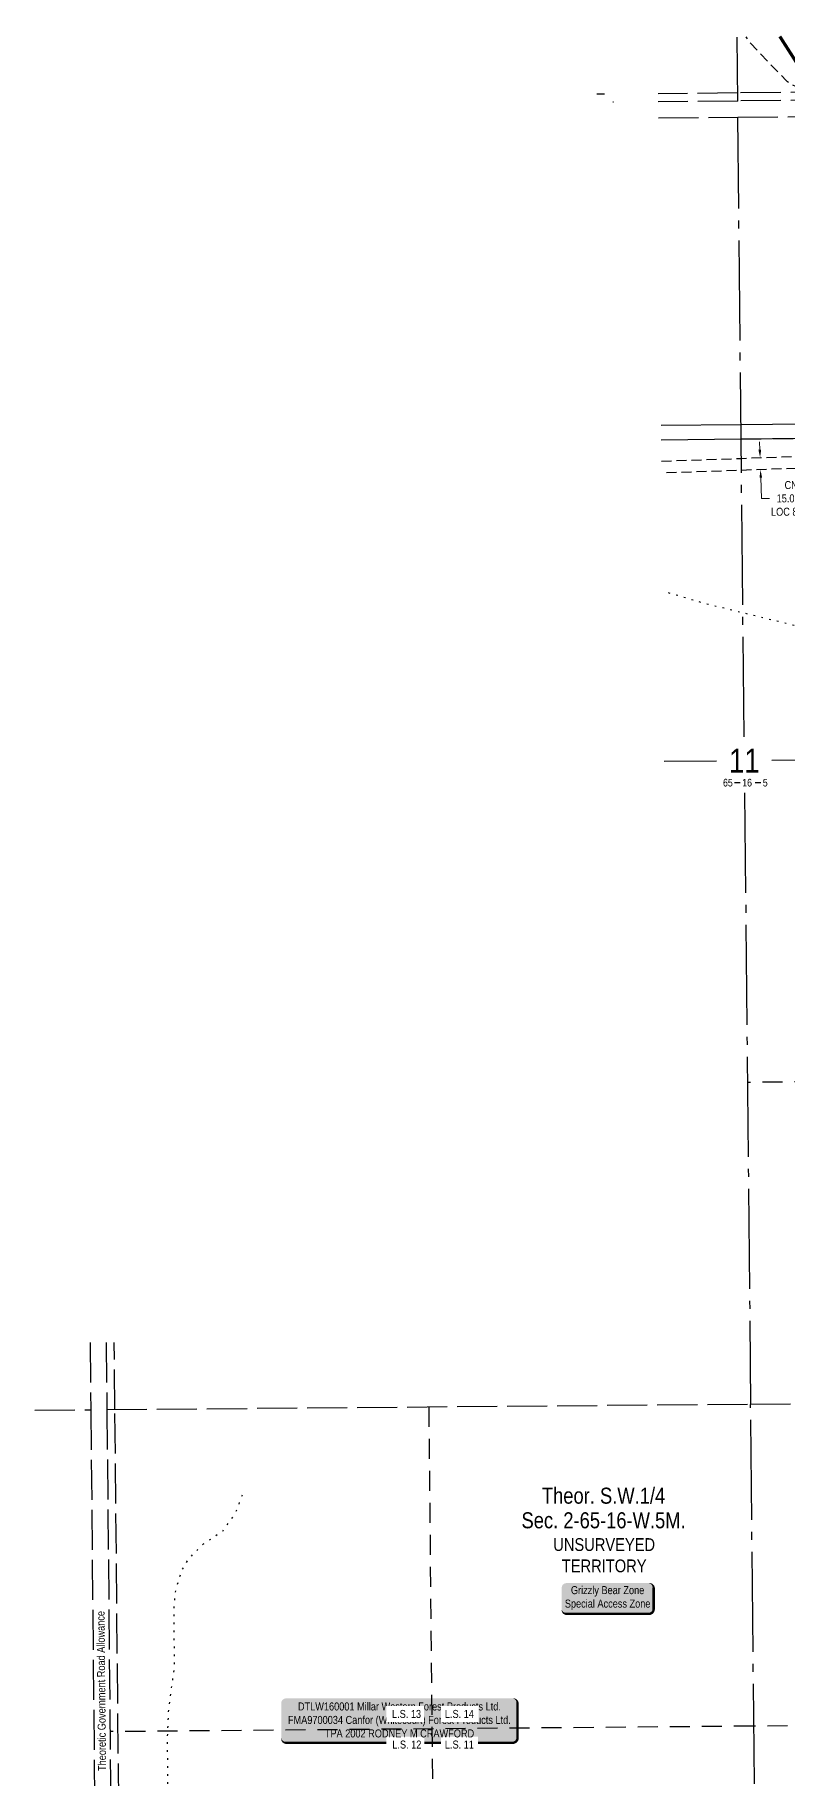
# Model space of a CAD drawing. Extents: x 538089 to 546766, y 6046620 to 6052605.
# Drawn here: x 543849 to 544789, y 6050411 to 6052589 of the extents above; entities that cross this region are included whole.
import ezdxf
from ezdxf.enums import TextEntityAlignment as Align

# ---------------------------------------------------------------- set-up
doc = ezdxf.new("R2010")
doc.units = 0
doc.header["$LTSCALE"] = 5
for name, pattern in [('BORDER', [44.45, 12.7, -6.35, 12.7, -6.35, 0, -6.35]), ('foc-ACCESSROAD', [3.75, 2.5, -1.25]), ('foc-LSD', [8, 5, -3]), ('foc-QUARTERLINE', [33, 25, -3, 2, -3]), ('foc-UNSURVEYED', [12.5, 10, -2.5]), ('foc-WHEELTRACKS', [2, 0.4, -1.6])]:
    doc.linetypes.add(name, pattern=pattern)
for name, color, linetype in [('10', 1, 'Continuous'), ('9', 3, 'Continuous'), ('AS-SURFACE IMPACT', 7, 'Continuous'), ('AS-WILDLIFE-BLOCK', 131, 'Continuous'), ('C-SYMBOL', 7, 'Continuous'), ('F-AR', 190, 'foc-ACCESSROAD'), ('F-RW', 190, 'Continuous'), ('L-QSEC', 8, 'foc-QUARTERLINE'), ('L-ROAD-T', 7, 'Continuous'), ('L-SEC', 7, 'Continuous'), ('L-SECLBL', 7, 'Continuous'), ('L-SECTION-LSD', 7, 'foc-LSD'), ('L-UNS-T', 3, 'Continuous'), ('L-USEC', 7, 'foc-UNSURVEYED'), ('T-WATER-P3', 160, 'foc-WHEELTRACKS')]:
    doc.layers.add(name, color=color, linetype=linetype)
doc.layers.add('AS-BOUNDARY', color=131, linetype='BORDER', lineweight=60)
doc.layers.add('F-AR-T', color=190, linetype='Continuous', lineweight=9)
doc.styles.add('100L', font='ARIALN.TTF', dxfattribs={"height": 11})
doc.styles.add('175L', font='ARIALN.TTF', dxfattribs={"height": 20})
doc.styles.add('80', font='ARIALN.TTF', dxfattribs={"height": 10})
doc.styles.add('80CG', font='ARIALN.TTF', dxfattribs={"height": 10})
doc.styles.add('80L', font='ARIALN.TTF', dxfattribs={"height": 10})
doc.styles.add('SIMPLEX', font='ARIALN.TTF')
doc.dimstyles.new('Compass 5 000', dxfattribs={"dimscale": 5, "dimtxt": 9, "dimasz": 2, "dimexe": 0.2, "dimexo": 0.0625, "dimgap": 0.5, "dimtad": 0, "dimtih": 1, "dimtoh": 1, "dimzin": 0, "dimdsep": 46, "dimtxsty": '80CG', "dimcen": 0.1, "dimse1": 1, "dimse2": 1, "dimclrd": 256, "dimclrt": 256, "dimaunit": 1, "dimadec": 4, "dimazin": 0, "dimtfac": 0.06, "dimtofl": 0, "dimtmove": 0, "dimatfit": 1, "dimfxl": 0.2, "dimtolj": 1, "dimtzin": 0, "dimlwd": -1, "dimarcsym": 0})

# ---------------------------------------------------------------- blocks, each defined once
blk = doc.blocks.new('L-SECLBL')
at = {"layer": '9', "color": 7}
for p, q in [((-5.1, -27.8), (-12.3, -27.8)), ((20.7, -27.8), (13.5, -27.8))]:
    blk.add_line(p, q, dxfattribs=at)
at = {"layer": '10', "color": 2, "style": 'SIMPLEX'}
blk.add_attdef('SEC', text='', height=30, dxfattribs=at).set_placement((0, 0), align=Align.MIDDLE)
at = {"layer": '10', "color": 5, "style": '80L'}
blk.add_attdef('TWP', text='', height=9.5, dxfattribs=at).set_placement((-14.4, -27.4), align=Align.MIDDLE_RIGHT)
blk.add_attdef('RGE', text='', height=9.5, dxfattribs=at).set_placement((3.6, -27.4), align=Align.MIDDLE_CENTER)
blk.add_attdef('MER', text='', height=9.5, dxfattribs=at).set_placement((23.2, -27.4), align=Align.MIDDLE_LEFT)
blk = doc.blocks.new('*D469')
at = {"layer": 'F-AR-T', "transparency": 16777216}
for p, q in [((544754.5, 6052070.8), (544754.2, 6052080.8)), ((544755.7, 6052035.9), (544756.6, 6052009.9)), ((544756.6, 6052009.9), (544766.6, 6052009.9))]:
    blk.add_line(p, q, dxfattribs=at)
for points in [[(544756.2, 6052070.9), (544752.8, 6052070.8), (544754.9, 6052060.8)], [(544757.4, 6052035.9), (544754.1, 6052035.8), (544755.4, 6052045.8)]]:
    blk.add_solid(points, dxfattribs=at)
at = {"layer": 'F-AR-T', "transparency": 16777216, "insert": (544801, 6052009.9), "char_height": 10, "attachment_point": 5, "style": '80CG'}
blk.add_mtext('\\A1;CNRL\\P15.00 A/R\\P{\\A0;LOC 840178}', dxfattribs=at)
blk = doc.blocks.new('*U502')
h = blk.add_hatch(color=255)
edge = h.paths.add_edge_path()
edge.add_line((-51.5, -20), (51.5, -20))
edge.add_arc((51.5, -14), 6, 270, 360)
edge.add_line((57.5, -14), (57.5, 12.5))
edge.add_arc((51.5, 12.5), 6, 0, 90)
edge.add_line((51.5, 18.5), (-51.5, 18.5))
edge.add_arc((-51.5, 12.5), 6, 90, 180)
edge.add_line((-57.5, 12.5), (-57.5, -14))
edge.add_arc((-51.5, -14), 6, 180, 270)
at = {"color": 131, "flags": 128}
blk.add_lwpolyline([(-51.5, -20, 3, 3, 0), (51.5, -20, 3, 3, 0.414214), (57.5, -14, 3, 3, 0), (57.5, 12.5, 3, 0, 0.414214), (51.5, 18.5, 0, 0, 0), (-51.5, 18.5, 0, 0, 0.414214), (-57.5, 12.5, 0, 0, 0), (-57.5, -14, 0, 3, 0.414214)], format="xyseb", close=True, dxfattribs=at)
at = {"color": 131, "style": '80'}
blk.add_attdef('ENTER_TEXT_001', (-36, -5), '', height=10, dxfattribs=at)
blk = doc.blocks.new('*U538')
h = blk.add_hatch(color=255)
edge = h.paths.add_edge_path()
edge.add_line((-141.5, -28.5), (141.5, -28.5))
edge.add_arc((141.5, -22.5), 6, 270, 360)
edge.add_line((147.5, -22.5), (147.5, 21))
edge.add_arc((141.5, 21), 6, 0, 90)
edge.add_line((141.5, 27), (-141.5, 27))
edge.add_arc((-141.5, 21), 6, 90, 180)
edge.add_line((-147.5, 21), (-147.5, -22.5))
edge.add_arc((-141.5, -22.5), 6, 180, 270)
at = {"color": 44, "flags": 128}
blk.add_lwpolyline([(-141.5, -28.5, 3, 3, 0), (141.5, -28.5, 3, 3, 0.414214), (147.5, -22.5, 3, 3, 0), (147.5, 21, 3, 0, 0.414214), (141.5, 27, 0, 0, 0), (-141.5, 27, 0, 0, 0.414214), (-147.5, 21, 0, 0, 0), (-147.5, -22.5, 0, 3, 0.414214)], format="xyseb", close=True, dxfattribs=at)
at = {"color": 44, "style": '80'}
blk.add_attdef('ENTER_TEXT_001', (-36, -5), '', height=10, dxfattribs=at)

msp = doc.modelspace()

# ---------------------------------------------------------------- linework, layer by layer
at = {"layer": 'AS-BOUNDARY', "const_width": 3.998, "flags": 128}
msp.add_lwpolyline([(546450.222, 6052120.318), (546208.708, 6052250.131), (545928.397, 6052371.776), (545706.263, 6052313.598), (545420.662, 6052361.198), (545018.706, 6052461.687), (544812.439, 6052535.732), (544779.516, 6052587.227)], dxfattribs=at)
msp.add_lwpolyline([(546450.222, 6052120.318), (546208.708, 6052250.131), (545928.397, 6052371.776), (545706.263, 6052313.598), (545420.662, 6052361.198), (545018.706, 6052461.687), (544812.439, 6052535.732), (544779.516, 6052587.227)], dxfattribs=at)
at = {"layer": 'F-AR', "flags": 128}
for points in [[(546450.357, 6052103.423), (546384.331, 6052137.54), (546383.192, 6052138.19), (546358.254, 6052153.534), (546292.254, 6052194.143), (546153.488, 6052270.645), (546022.848, 6052332.384), (545960.319, 6052354.03), (545915.587, 6052362.031), (545875.607, 6052361.929), (545662.667, 6052309.135), (545661.885, 6052308.959), (545659.216, 6052308.595), (545610.917, 6052305.294), (545610.122, 6052305.256), (545607.848, 6052305.322), (545562.882, 6052309.168), (545536.417, 6052311.432), (545535.051, 6052311.596), (545532.693, 6052311.982), (545406.356, 6052332.639), (545404.922, 6052332.928), (545325.155, 6052352.041), (545323.468, 6052352.524), (545099.423, 6052428.056), (544896.973, 6052487.955), (544888.213, 6052490.552), (544873.141, 6052495.011), (544844.452, 6052503.501), (544843.823, 6052503.698), (544841.476, 6052504.647), (544814.927, 6052517.377), (544793.246, 6052527.779), (544791.131, 6052528.956), (544789.173, 6052530.38), (544787.401, 6052532.029), (544743.034, 6052578.674), (544742.577, 6052579.172), (544740.702, 6052581.643), (544737.414, 6052586.757)], [(544631.687, 6052056.556), (544731.351, 6052060.026), (544803.837, 6052062.55), (544828.978, 6052064.148), (544843.965, 6052070.472), (544849.094, 6052076.47), (544856.737, 6052085.409), (544857.73, 6052086.571), (544860.079, 6052103.447), (544860.564, 6052106.932), (544860.472, 6052118.715), (544858.443, 6052378.173), (544857.566, 6052463.615), (544862.804, 6052479.572), (544868.245, 6052487.696), (544873.141, 6052495.011), (544876.856, 6052500.561), (544878.435, 6052502.672), (544893.967, 6052498.384), (544889.107, 6052491.888), (544888.213, 6052490.552), (544886.412, 6052487.86), (544876.417, 6052472.935), (544872.595, 6052461.289), (544873.447, 6052378.308), (544875.533, 6052111.653), (544875.577, 6052105.952), (544873.899, 6052093.896), (544872.252, 6052082.055), (544871.988, 6052080.154), (544857.276, 6052062.95), (544856.12, 6052061.599), (544853.065, 6052058.025), (544832.469, 6052049.334), (544804.574, 6052047.561), (544731.499, 6052045.017), (544631.823, 6052041.547)]]:
    msp.add_lwpolyline(points, dxfattribs=at)
at = {"layer": 'F-RW'}
for points in [[(544631.281, 6052101.378), (544730.933, 6052102.279), (544849.26, 6052103.349), (544860.079, 6052103.447), (544873.938, 6052103.572), (544873.899, 6052093.896), (544873.847, 6052080.642), (544873.759, 6052058.477), (544873.435, 6051977.06), (544873.431, 6051951.051), (545008.911, 6050317.566), (545068.078, 6050396.858), (545527.946, 6050649.167), (545549.366, 6050654.157), (545579.456, 6050661.165), (545618.478, 6050670.254), (545649.205, 6050670.737)], [(545649.382, 6050653.136), (545622.563, 6050652.718), (545579.642, 6050642.72), (545549.551, 6050635.711), (545534.438, 6050632.19), (545080.077, 6050382.902), (544735.713, 6049921.24), (544534.061, 6049267.939), (544515.177, 6049267.758), (544719.54, 6049929.841), (544992.664, 6050295.793), (544855.371, 6051951.15), (544855.43, 6051977.172), (544857.226, 6052060.62), (544857.276, 6052062.95), (544857.432, 6052070.222), (544857.76, 6052085.419), (544856.737, 6052085.409), (544849.149, 6052085.324), (544731.114, 6052084.001), (544631.448, 6052082.885)]]:
    msp.add_lwpolyline(points, dxfattribs=at)
at = {"layer": 'L-QSEC'}
for p, q in [((544726.939, 6052506.547), (544726.15, 6052586.423)), ((544734.788, 6051712.122), (544727.138, 6052486.428)), ((544700.395, 6051681.78), (544635.089, 6051681.135)), ((545538.954, 6051689.375), (544769.679, 6051682.435)), ((544735.479, 6051642.125), (544743.029, 6050877.813)), ((544750.976, 6050073.504), (544743.029, 6050877.813))]:
    msp.add_line(p, q, dxfattribs=at)
at = {"layer": 'L-SEC'}
msp.add_lwpolyline([(544571.885, 6052505.136), (544571.016, 6052505.128)], dxfattribs=at)
at = {"layer": 'L-SECTION-LSD'}
for p, q in [((544731.111, 6052084.275), (545133.011, 6052087.909)), ((545542.999, 6051287.206), (544739.055, 6051280.142)), ((544341.023, 6050874.724), (544348.903, 6050069.913)), ((545149.046, 6050479.264), (544747.003, 6050475.659))]:
    msp.add_line(p, q, dxfattribs=at)
at = {"layer": 'L-USEC'}
for p, q in [((544726.84, 6052516.585), (544627.527, 6052515.686)), ((544726.956, 6052506.547), (544627.618, 6052505.643)), ((545530.562, 6052523.867), (544726.84, 6052516.585)), ((545530.663, 6052513.828), (544726.956, 6052506.547)), ((544627.8, 6052485.524), (544727.138, 6052486.428)), ((544727.138, 6052486.428), (545530.865, 6052493.709)), ((543918.087, 6050955.046), (543918.902, 6050871.114)), ((543938.207, 6050955.209), (543939.021, 6050871.309)), ((543949.06, 6050871.385), (543948.246, 6050955.29)), ((543939.02, 6050871.287), (544743.027, 6050878.162)), ((544743.027, 6050878.162), (545145.035, 6050881.599)), ((543849.064, 6050870.518), (543918.901, 6050871.115)), ((543918.901, 6050871.115), (543926.711, 6050066.126)), ((543939.02, 6050871.287), (543946.83, 6050066.321)), ((543956.869, 6050066.397), (543949.06, 6050871.373))]:
    msp.add_line(p, q, dxfattribs=at)
msp.add_lwpolyline([(544560.596, 6052515.079), (544551.154, 6052514.994)], dxfattribs=at)
at = {"layer": 'T-WATER-P3', "flags": 128}
for points in [[(545023.345, 6051872.213), (544992.948, 6051850.877), (544979.362, 6051844.353), (544949.138, 6051834.493), (544916.157, 6051827.95), (544876.708, 6051827.788), (544860.928, 6051830.653), (544799.291, 6051850.666), (544684.8, 6051878.765), (544638.459, 6051892.423), (544633.165, 6051893.461)], [(544107.922, 6050764.319), (544099.438, 6050741.917), (544083.055, 6050718.827), (544059.316, 6050703.171), (544040.324, 6050684.319), (544033.074, 6050671.51), (544028.527, 6050658.68), (544024.313, 6050643.152), (544022.656, 6050625.013), (544022.931, 6050548.726), (544015.826, 6050496.879), (544014.303, 6050459.097), (544014.862, 6050402.585), (544012.675, 6050363.1), (544009.499, 6050347.135), (544000.956, 6050316.022), (543992.289, 6050270.963), (543977.887, 6050224.99), (543963.36, 6050198.599), (543950.113, 6050169.786), (543933.942, 6050147.305), (543924.285, 6050138.083), (543921.602, 6050131.466)]]:
    msp.add_lwpolyline(points, dxfattribs=at)

# ---------------------------------------------------------------- block references
at = {"layer": 'AS-SURFACE IMPACT'}
ref = msp.add_blockref('*U538', (544304.309, 6050483.362), dxfattribs=dict(at, xscale=1.000506938824607, yscale=1.000506938824607, zscale=1.000506938824607))
ref.add_attrib('ENTER_TEXT_001', 'DTLW160001 Millar Western Forest Products Ltd.', (544177.601, 6050495.277), dxfattribs={"layer": '0', "color": 44, "height": 10.00507, "style": '80'})
ref.add_attrib('ENTER_TEXT_002', 'FMA9700034 Canfor (Whitecourt) Forest Products Ltd.', (544165.118, 6050478.424), dxfattribs={"layer": '0', "color": 44, "height": 10.00507, "style": '80'})
ref.add_attrib('ENTER_TEXT_003', 'TPA 2002 RODNEY M CRAWFORD', (544211.192, 6050461.572), dxfattribs={"layer": '0', "color": 44, "height": 10.00507, "style": '80'})
at = {"layer": 'AS-WILDLIFE-BLOCK'}
ref = msp.add_blockref('*U502', (544564.459, 6050635.924), dxfattribs=dict(at, xscale=0.99947887, yscale=0.99947887, zscale=0.99947887))
ref.add_attrib('ENTER_TEXT_001', 'Grizzly Bear Zone', (544518.572, 6050640.643), dxfattribs={"layer": '0', "color": 131, "height": 9.99479, "style": '80'})
ref.add_attrib('ENTER_TEXT_002', 'Special Access Zone', (544510.984, 6050623.808), dxfattribs={"layer": '0', "color": 131, "height": 9.99479, "style": '80'})
at = {"layer": 'L-SECLBL'}
msp.add_blockref('L-SECLBL', (544735.084, 6051682.123), dxfattribs=at).add_auto_attribs({'SEC': '11', 'TWP': '65', 'RGE': '16', 'MER': '5'})

# ---------------------------------------------------------------- texts
at = {"layer": 'C-SYMBOL', "color": 3, "style": '175L'}
for s, p in [('Theor. S.W.1/4', (544559.357, 6050747.67)), ('Sec. 2-65-16-W.5M.', (544559.357, 6050716.908))]:
    msp.add_text(s, height=20, dxfattribs=at).set_placement(p, align=Align.BOTTOM_CENTER)
at = {"layer": 'L-UNS-T', "color": 3, "insert": (544560.104, 6050689.146), "char_height": 15.99175, "attachment_point": 5, "style": '80L'}
msp.add_mtext_dynamic_manual_height_columns('UNSURVEYED TERRITORY', width=126.41375, gutter_width=47.5, heights=[0], dxfattribs=at)

# ---------------------------------------------------------------- dimensions: what is measured, and where the dimension line sits
at = {"layer": 'F-AR-T'}
dim = msp.add_linear_dim(base=(544755.384, 6052045.849), p1=(544767.94, 6052061.3), p2=(544768.463, 6052046.304), angle=271.994203, text='CNRL\\P15.00 A/R\\P{\\A0;LOC 840178}', dimstyle='Compass 5 000', dxfattribs=at)
dim.commit()
dim.dimension.update_dxf_attribs({"geometry": '*D469', "text_midpoint": (544800.951, 6052009.874), "dimtype": 161})

# ---------------------------------------------------------------- next in the draw order: texts
at = {"layer": 'L-ROAD-T', "insert": (543927.003, 6050519.53), "char_height": 10, "width": 200.63581, "attachment_point": 2, "rotation": 90.576389, "style": '80L', "bg_fill": 3, "box_fill_scale": 1.15, "bg_fill_color": 256, "bg_fill_true_color": 256, "bg_fill_transparency": 0}
msp.add_mtext('Theoretic Government Road Allowance', dxfattribs=at)

# ---------------------------------------------------------------- next in the draw order: linework, layer by layer
at = {"layer": 'L-SECTION-LSD'}
msp.add_line((544747.003, 6050475.659), (543942.925, 6050468.804), dxfattribs=at)

# ---------------------------------------------------------------- next in the draw order: texts
at = {"layer": 'L-SECTION-LSD', "attachment_point": 1, "style": '100L', "bg_fill": 3, "box_fill_scale": 1.5, "bg_fill_color": 256, "bg_fill_transparency": 0}
for s, width, insert, char_height in [('\\pi1.907;L.S. 13', 36.83422, (544293.237, 6050495.914), 9.99479), ('L.S. 14', 36.9982, (544361.161, 6050495.914), 9.9948), ('\\pi2.2459;L.S. 12', 37.11172, (544293.237, 6050457.649), 9.99479), ('L.S. 11', 36.4495, (544361.161, 6050457.649), 9.9948)]:
    msp.add_mtext_dynamic_manual_height_columns(s, width=width, gutter_width=55, heights=[0], dxfattribs=dict(at, insert=insert, char_height=char_height))

doc.saveas('drawing.dxf')
